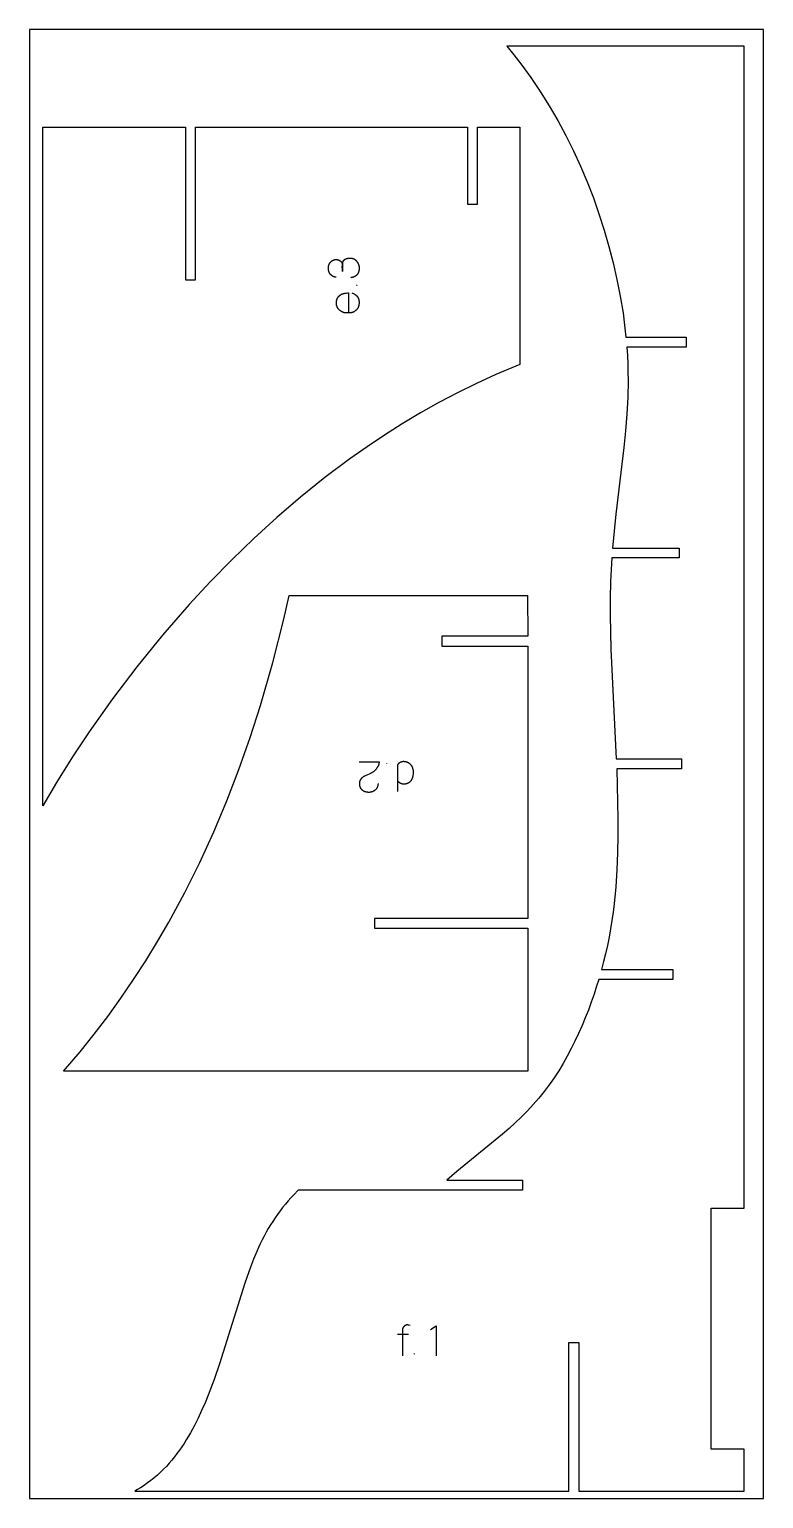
# Model space of a CAD drawing. Header units: millimetres. Extents: x 1718 to 33616, y 5029 to 7469.
# Drawn here: x 28705 to 29925, y 5029 to 7469 of the extents above; entities that cross this region are included whole.
import ezdxf

# ---------------------------------------------------------------- set-up
doc = ezdxf.new("R2010")
doc.units = ezdxf.units.MM
for name, color, linetype, true_color in [('ZZ_CORTE', 1, 'Continuous', 0xff0000), ('ZZ_GRABADO', 98, 'Continuous', 0x005600), ('ZZ_PANEL', 18, 'Continuous', 0x000000)]:
    doc.layers.add(name, color=color, linetype=linetype, true_color=true_color)

msp = doc.modelspace()

# ---------------------------------------------------------------- linework, layer by layer
at = {"layer": 'ZZ_CORTE'}
for points in [[(28880, 5041.4), (29110, 5041.4), (29601.4, 5041.4), (29601.4, 5288.4), (29617.9, 5288.4), (29617.9, 5041.4), (29662.9, 5041.4), (29892.9, 5041.4), (29892.9, 5111.4), (29837.9, 5111.4), (29837.9, 5511.4), (29892.9, 5511.4), (29892.9, 7441.4), (29498.2, 7441.4)], [(29498.2, 7441.4), (29510, 7426.8), (29521.5, 7412), (29538.1, 7389.2), (29553.9, 7366), (29568.9, 7342.1), (29583.2, 7317.8), (29596.6, 7293), (29609.3, 7267.7), (29621, 7242), (29632, 7216), (29642.1, 7189.6), (29651.5, 7162.9), (29660.1, 7136), (29667.9, 7108.9), (29675, 7081.5), (29681.3, 7054), (29686.8, 7026.3), (29691.4, 6998.5), (29694.1, 6978.2), (29696.3, 6957.9)], [(28727.2, 6179.9), (28727.2, 7307.1), (28964.5, 7307.1), (28964.5, 7053.2), (28981, 7053.2), (28981, 7307.1), (29433.1, 7307.1), (29433.1, 7178.9), (29449.6, 7178.9), (29449.6, 7307.1), (29519.9, 7307.1), (29519.9, 6912.9)], [(29696.3, 6957.9), (29796.6, 6957.9), (29796.6, 6941.4), (29697.7, 6941.4)], [(29697.7, 6941.4), (29698.6, 6927.6), (29699.2, 6913.8), (29699.6, 6900), (29699.7, 6886.2), (29699.2, 6858.2), (29697.9, 6830.2), (29695.7, 6802.4), (29693, 6774.6), (29679.7, 6663.9), (29674, 6607.9)], [(29519.9, 6912.9), (29480.1, 6896.1), (29448.1, 6881.3), (29416.5, 6865.8), (29385.4, 6849.4), (29354.8, 6832.3), (29324.7, 6814.3), (29295.2, 6795.6), (29266.2, 6776.2), (29237.7, 6756.1), (29196, 6724.9), (29155.6, 6692.3), (29116.3, 6658.6), (29078.2, 6623.9), (29041.2, 6588.2), (29005.4, 6551.6), (28970.7, 6514.2), (28926.2, 6463.1), (28883.6, 6410.8), (28843, 6357.2), (28804.3, 6302.6), (28776.6, 6260.9), (28750, 6218.4), (28727.2, 6179.9)], [(29672.8, 6591.4), (29670.7, 6552.4), (29670.1, 6524.3), (29670.1, 6496.2), (29671.4, 6439.9), (29680.3, 6257.9)], [(29674, 6607.9), (29784.8, 6607.9), (29784.8, 6591.4), (29672.8, 6591.4)], [(28761.9, 5739.1), (28789.4, 5771.3), (28812.7, 5800.4), (28835.3, 5830), (28857.2, 5860.3), (28878.2, 5891.1), (28898.5, 5922.4), (28918, 5954.2), (28936.7, 5986.4), (28963.3, 6035.6), (28988.2, 6085.7), (29011.5, 6136.5), (29033.2, 6188.1), (29053.3, 6240.2), (29071.9, 6293), (29089, 6346.2), (29109.5, 6417.8), (29127.8, 6490), (29136.7, 6529.1)], [(29136.7, 6529.1), (29532.9, 6529.1), (29533, 6461.4), (29390.3, 6461.4), (29390.3, 6444.9), (29533, 6444.9), (29533.3, 5992.9), (29278.7, 5992.9), (29278.7, 5976.4), (29533.3, 5976.4), (29533.4, 5739.1), (28761.9, 5739.1)], [(29680.3, 6257.9), (29788.6, 6257.9), (29788.6, 6241.4), (29681, 6241.4)], [(29681, 6241.4), (29683, 6158), (29683, 6129.8), (29682.5, 6101.6), (29681.3, 6073.4), (29679.4, 6045.2), (29676.7, 6017.2), (29675, 6003.2), (29673, 5989.3), (29670.8, 5975.4), (29668.2, 5961.6), (29665.5, 5947.8), (29662.4, 5934.1), (29659.2, 5921), (29655.8, 5907.9)], [(29655.8, 5907.9), (29774, 5907.9), (29774, 5891.4), (29651.1, 5891.4)], [(29651.1, 5891.4), (29647.6, 5880.1), (29643.3, 5866.8), (29638.7, 5853.7), (29633.8, 5840.6), (29628.7, 5827.6), (29623.3, 5814.7), (29617.6, 5801.9), (29611.6, 5789.2), (29605.4, 5776.6), (29598.8, 5764.2), (29591.8, 5752), (29584.5, 5739.9), (29576.8, 5728.1), (29568.7, 5716.5), (29560.2, 5705.2), (29551.3, 5694.2), (29542.1, 5683.5), (29532.5, 5673.2), (29522.6, 5663.1), (29512.4, 5653.3), (29502, 5643.8), (29491.4, 5634.6), (29415.2, 5572.5), (29406.9, 5565.3), (29398.6, 5557.9)], [(29151.5, 5541.4), (29144.3, 5534), (29139.6, 5528.8), (29134.9, 5523.5), (29130.4, 5518.1), (29125.9, 5512.6), (29121.6, 5507), (29117.5, 5501.3), (29113.4, 5495.5), (29109.5, 5489.7), (29105.7, 5483.7), (29102, 5477.6), (29098.5, 5471.5), (29095.1, 5465.3), (29091.9, 5459), (29088.7, 5452.6), (29085.7, 5446.2), (29082.8, 5439.8), (29077.4, 5426.7), (29072.3, 5413.5), (29062.9, 5386.8), (29021, 5253.1), (29011.9, 5226.8), (29002.1, 5200.9), (28996.9, 5188.2), (28991.3, 5175.5), (28985.5, 5163), (28979.3, 5150.7), (28972.8, 5138.6), (28969.3, 5132.7), (28965.8, 5126.8), (28962.1, 5121), (28958.3, 5115.2), (28954.4, 5109.6), (28950.3, 5104), (28946.1, 5098.5), (28941.8, 5093.2), (28937.3, 5088), (28932.7, 5082.8), (28927.8, 5077.9), (28922.8, 5073), (28917.7, 5068.3), (28912.4, 5063.8), (28907, 5059.4), (28901.4, 5055.2), (28895.7, 5051.2), (28889.8, 5047.3), (28884.9, 5044.3), (28880, 5041.4)], [(29398.6, 5557.9), (29524.2, 5557.9), (29524.2, 5541.4), (29381.5, 5541.4), (29151.5, 5541.4)]]:
    msp.add_lwpolyline(points, dxfattribs=at)
at = {"layer": 'ZZ_GRABADO'}
for points in [[(29214.8, 7057.5), (29214, 7057.6), (29213.2, 7057.8), (29212.5, 7058), (29211.8, 7058.2), (29211.2, 7058.4), (29210.9, 7058.5), (29210.6, 7058.6), (29210.4, 7058.7), (29210.1, 7058.8), (29209.9, 7058.9), (29209.7, 7059), (29209.2, 7059.3), (29208.7, 7059.5), (29208.3, 7059.8), (29208.1, 7059.9), (29207.8, 7060.1), (29207.6, 7060.2), (29207.4, 7060.4), (29207.2, 7060.5), (29207, 7060.7), (29206.8, 7060.9), (29206.6, 7061), (29206.5, 7061.2), (29206.3, 7061.4), (29206.1, 7061.5), (29205.9, 7061.7), (29205.7, 7061.9), (29205.6, 7062.1), (29205.4, 7062.2), (29205.3, 7062.4), (29205.1, 7062.6), (29204.9, 7062.8), (29204.8, 7063), (29204.6, 7063.2), (29204.5, 7063.4), (29204.4, 7063.6), (29204.2, 7063.8), (29204.1, 7064), (29204, 7064.3), (29203.9, 7064.5), (29203.7, 7064.7), (29203.6, 7064.9), (29203.5, 7065.1), (29203.4, 7065.4), (29203.3, 7065.6), (29203.2, 7065.8), (29203.1, 7066.1), (29203, 7066.3), (29202.9, 7066.6), (29202.8, 7066.8), (29202.7, 7067.3), (29202.5, 7067.8), (29202.4, 7068.4), (29202.3, 7068.9), (29202.2, 7069.4), (29202.1, 7070), (29202, 7070.6), (29202, 7071.2), (29202, 7071.8), (29201.9, 7072.4), (29201.9, 7073), (29201.9, 7073.4), (29201.9, 7073.7), (29202, 7074), (29202, 7074.4), (29202, 7074.7), (29202, 7075.1), (29202.1, 7075.4), (29202.1, 7075.7), (29202.2, 7076), (29202.3, 7076.4), (29202.3, 7076.7), (29202.4, 7077), (29202.5, 7077.3), (29202.6, 7077.6), (29202.7, 7077.9), (29202.8, 7078.2), (29202.9, 7078.5), (29203, 7078.8), (29203.2, 7079.1), (29203.3, 7079.4), (29203.4, 7079.7), (29203.6, 7080), (29203.7, 7080.3), (29203.9, 7080.6), (29204.1, 7080.8), (29204.2, 7081.1), (29204.4, 7081.4), (29204.6, 7081.6), (29204.8, 7081.9), (29205, 7082.2), (29205.2, 7082.4), (29205.4, 7082.7), (29205.7, 7082.9), (29205.9, 7083.2), (29206.1, 7083.4), (29206.4, 7083.7), (29206.6, 7083.9), (29206.9, 7084.1), (29207.1, 7084.3), (29207.4, 7084.5), (29207.6, 7084.7), (29207.9, 7084.9), (29208.2, 7085.1), (29208.4, 7085.3), (29208.7, 7085.4), (29209, 7085.6), (29209.3, 7085.7), (29209.6, 7085.9), (29209.9, 7086), (29210.1, 7086.1), (29210.4, 7086.2), (29210.7, 7086.3), (29211, 7086.4), (29211.4, 7086.5), (29211.7, 7086.6), (29212, 7086.7), (29212.3, 7086.7), (29212.6, 7086.8), (29213, 7086.8), (29213.3, 7086.9), (29213.6, 7086.9), (29214, 7086.9), (29214.3, 7086.9), (29214.6, 7086.9), (29215.1, 7086.9), (29215.5, 7086.9), (29216, 7086.9), (29216.4, 7086.8), (29216.8, 7086.8), (29217, 7086.7), (29217.2, 7086.7), (29217.4, 7086.7), (29217.6, 7086.6), (29217.8, 7086.6), (29218, 7086.5), (29218.2, 7086.5), (29218.4, 7086.4), (29218.6, 7086.3), (29218.8, 7086.3), (29219, 7086.2), (29219.2, 7086.1), (29219.4, 7086.1), (29219.5, 7086), (29219.7, 7085.9), (29219.9, 7085.8), (29220.1, 7085.7), (29220.2, 7085.6), (29220.4, 7085.5), (29220.6, 7085.4), (29220.7, 7085.3), (29220.9, 7085.2), (29221.1, 7085.1), (29221.2, 7085), (29221.4, 7084.9), (29221.5, 7084.8), (29221.7, 7084.7), (29221.8, 7084.5), (29222, 7084.4), (29222.1, 7084.3), (29222.3, 7084.1), (29222.4, 7084), (29222.6, 7083.9), (29222.7, 7083.7), (29222.8, 7083.6), (29223, 7083.4), (29223.1, 7083.2), (29223.2, 7083.1), (29223.4, 7082.9), (29223.5, 7082.8), (29223.7, 7082.4), (29224, 7082.1), (29224.2, 7081.7), (29224.4, 7081.3), (29224.7, 7080.9), (29224.9, 7080.5), (29225.1, 7080.1)], [(29225.1, 7067.2), (29225.1, 7070.8), (29225, 7074.1), (29225, 7075.1), (29225, 7076.1), (29225.1, 7077), (29225.2, 7077.9), (29225.2, 7078.8), (29225.3, 7079.6), (29225.4, 7080.3), (29225.6, 7081.1), (29225.6, 7081.4), (29225.7, 7081.7), (29225.8, 7082.1), (29225.9, 7082.4), (29226, 7082.7), (29226, 7083), (29226.1, 7083.3), (29226.2, 7083.6), (29226.3, 7083.8), (29226.4, 7084.1), (29226.6, 7084.3), (29226.7, 7084.6), (29226.8, 7084.8), (29226.9, 7084.9), (29226.9, 7085), (29227, 7085.1), (29227.1, 7085.2), (29227.1, 7085.3), (29227.3, 7085.5), (29227.4, 7085.6), (29227.5, 7085.8), (29227.6, 7085.9), (29227.7, 7086), (29227.8, 7086.1), (29227.9, 7086.2), (29228, 7086.4), (29228.1, 7086.5), (29228.2, 7086.6), (29228.4, 7086.7), (29228.5, 7086.8), (29228.6, 7086.9), (29228.8, 7087), (29228.9, 7087.1), (29229, 7087.2), (29229.2, 7087.3), (29229.3, 7087.4), (29229.4, 7087.5), (29229.6, 7087.6), (29229.7, 7087.7), (29229.9, 7087.7), (29230.1, 7087.8), (29230.2, 7087.9), (29230.5, 7088.1), (29230.9, 7088.2), (29231.2, 7088.3), (29231.6, 7088.5), (29232, 7088.6), (29232.3, 7088.7), (29232.7, 7088.8), (29233.1, 7088.9), (29233.6, 7089), (29234, 7089.1), (29234.4, 7089.2), (29234.9, 7089.2), (29235.4, 7089.3), (29235.8, 7089.3), (29236.3, 7089.4), (29236.8, 7089.4), (29237.8, 7089.5), (29238.9, 7089.5), (29239.3, 7089.5), (29239.6, 7089.4), (29240, 7089.4), (29240.3, 7089.4), (29240.7, 7089.3), (29241, 7089.2), (29241.4, 7089.2), (29241.7, 7089.1), (29242.1, 7089), (29242.4, 7088.9), (29242.7, 7088.8), (29243, 7088.7), (29243.4, 7088.5), (29243.7, 7088.4), (29244, 7088.2), (29244.3, 7088.1), (29244.6, 7087.9), (29244.9, 7087.7), (29245.3, 7087.5), (29245.6, 7087.3), (29245.9, 7087.1), (29246.2, 7086.9), (29246.4, 7086.6), (29246.7, 7086.4), (29247, 7086.1), (29247.3, 7085.8), (29247.6, 7085.6), (29247.9, 7085.3), (29248.1, 7085), (29248.4, 7084.7), (29248.7, 7084.3), (29248.9, 7084), (29249.2, 7083.7), (29249.4, 7083.4), (29249.7, 7083), (29249.9, 7082.7), (29250.1, 7082.4), (29250.3, 7082.1), (29250.5, 7081.7), (29250.7, 7081.4), (29250.9, 7081), (29251.1, 7080.7), (29251.2, 7080.4), (29251.4, 7080), (29251.5, 7079.7), (29251.7, 7079.3), (29251.8, 7079), (29251.9, 7078.6), (29252.1, 7078.3), (29252.2, 7077.9), (29252.3, 7077.6), (29252.4, 7077.2), (29252.5, 7076.9), (29252.6, 7076.5), (29252.6, 7076.1), (29252.7, 7075.8), (29252.8, 7075.4), (29252.8, 7075), (29252.9, 7074.7), (29252.9, 7074.3), (29252.9, 7073.9), (29252.9, 7073.5), (29252.9, 7073.2), (29252.9, 7072.8), (29252.9, 7071.9), (29252.9, 7071.1), (29252.9, 7070.7), (29252.8, 7070.3), (29252.8, 7069.9), (29252.7, 7069.5), (29252.7, 7069.1), (29252.6, 7068.7), (29252.5, 7068.3), (29252.5, 7068), (29252.4, 7067.6), (29252.3, 7067.3), (29252.2, 7066.9), (29252.1, 7066.6), (29252, 7066.2), (29251.9, 7065.9), (29251.7, 7065.6), (29251.6, 7065.2), (29251.5, 7064.9), (29251.3, 7064.6), (29251.2, 7064.3), (29251, 7064), (29250.8, 7063.7), (29250.7, 7063.4), (29250.5, 7063.2), (29250.3, 7062.9), (29250.1, 7062.6), (29249.9, 7062.3), (29249.7, 7062.1), (29249.5, 7061.8), (29249.3, 7061.6), (29249, 7061.3), (29248.8, 7061.1), (29248.6, 7060.9), (29248.3, 7060.7), (29248.1, 7060.4), (29247.8, 7060.2), (29247.5, 7060), (29247.3, 7059.8), (29247, 7059.6), (29246.7, 7059.4), (29246.4, 7059.3), (29246.1, 7059.1), (29245.8, 7058.9), (29245.5, 7058.8), (29245.1, 7058.6), (29244.8, 7058.4), (29244.5, 7058.3), (29244.1, 7058.2), (29243.8, 7058), (29243.4, 7057.9), (29243.1, 7057.8), (29242.7, 7057.6), (29242.3, 7057.5), (29241.9, 7057.4), (29241.6, 7057.3), (29241.2, 7057.2), (29240.8, 7057.1), (29239.9, 7057), (29239.1, 7056.8)], [(29225.1, 7080.1), (29225.1, 7067.2)], [(29241, 7031.5), (29242.2, 7031), (29243.4, 7030.4), (29244.7, 7029.8), (29245.9, 7029.2), (29246.2, 7029), (29246.6, 7028.8), (29246.9, 7028.6), (29247.2, 7028.4), (29247.4, 7028.2), (29247.7, 7028), (29248, 7027.8), (29248.3, 7027.5), (29248.6, 7027.2), (29248.8, 7027), (29249.1, 7026.7), (29249.4, 7026.4), (29249.6, 7026.1), (29249.9, 7025.8), (29250.1, 7025.4), (29250.4, 7025.1), (29250.6, 7024.7), (29250.8, 7024.4), (29251, 7024), (29251.2, 7023.6), (29251.4, 7023.3), (29251.6, 7022.9), (29251.7, 7022.5), (29251.9, 7022.1), (29252, 7021.6), (29252.2, 7021.2), (29252.3, 7020.8), (29252.4, 7020.3), (29252.5, 7019.9), (29252.6, 7019.4), (29252.6, 7019), (29252.7, 7018.5), (29252.8, 7018), (29252.8, 7017.6), (29252.8, 7017.1), (29252.9, 7016.6), (29252.9, 7016.1), (29252.9, 7015.7), (29252.9, 7015.2), (29252.9, 7014.7), (29252.8, 7014.2), (29252.8, 7013.8), (29252.8, 7013.3), (29252.7, 7012.8), (29252.7, 7012.4), (29252.6, 7011.9), (29252.5, 7011.4), (29252.5, 7011), (29252.4, 7010.5), (29252.3, 7010), (29252.1, 7009.6), (29252, 7009.1), (29251.9, 7008.7), (29251.7, 7008.3), (29251.5, 7007.9), (29251.3, 7007.4), (29251.1, 7007), (29250.9, 7006.6), (29250.7, 7006.2), (29250.4, 7005.8), (29250.2, 7005.5), (29249.9, 7005.1), (29249.6, 7004.7), (29249.3, 7004.4), (29249, 7004), (29248.7, 7003.7), (29248.4, 7003.3), (29248.1, 7003), (29247.7, 7002.7), (29247.4, 7002.4), (29247.1, 7002.1), (29246.7, 7001.8), (29246.4, 7001.6), (29246, 7001.3), (29245.7, 7001.1), (29245.3, 7000.8), (29245, 7000.6), (29244.6, 7000.4), (29244.2, 7000.2), (29243.9, 7000), (29243.5, 6999.8), (29243.1, 6999.7), (29242.7, 6999.5), (29242.3, 6999.4), (29241.9, 6999.2), (29241.5, 6999.1), (29241.1, 6999), (29240.7, 6998.9), (29240.2, 6998.8), (29239.8, 6998.7), (29239.4, 6998.6), (29238.9, 6998.5), (29238.5, 6998.5), (29238, 6998.4), (29237.6, 6998.4), (29237.1, 6998.4), (29233.6, 6998.3), (29232, 6998.3), (29230.5, 6998.3), (29230.3, 6998.3), (29230.1, 6998.3), (29230, 6998.3), (29229.8, 6998.3), (29229.6, 6998.4), (29229.4, 6998.4), (29229.2, 6998.4), (29229, 6998.5), (29228.8, 6998.5), (29228.6, 6998.6), (29228.2, 6998.7), (29227.8, 6998.8), (29227.3, 6998.9), (29226.9, 6999.1), (29226.5, 6999.3), (29226, 6999.5), (29225.5, 6999.7), (29225.1, 6999.9), (29224.6, 7000.2), (29224.1, 7000.4), (29223.6, 7000.7), (29223.1, 7001), (29222.6, 7001.3), (29222.1, 7001.6), (29221.7, 7001.9), (29221.2, 7002.2), (29220.8, 7002.5), (29220.4, 7002.8), (29220.1, 7003.2), (29219.7, 7003.5), (29219.4, 7003.8), (29219.1, 7004.1), (29218.8, 7004.4), (29218.6, 7004.6), (29218.5, 7004.8), (29218.4, 7004.9), (29218.2, 7005.1), (29218.1, 7005.3), (29218, 7005.4), (29217.9, 7005.6), (29217.8, 7005.8), (29217.5, 7006.1), (29217.3, 7006.4), (29217.1, 7006.8), (29217, 7007.1), (29216.8, 7007.5), (29216.6, 7007.8), (29216.5, 7008.2), (29216.3, 7008.6), (29216.2, 7008.9), (29216.1, 7009.3), (29215.9, 7009.7), (29215.8, 7010.1), (29215.7, 7010.5), (29215.6, 7010.9), (29215.6, 7011.3), (29215.5, 7011.7), (29215.4, 7012.1), (29215.4, 7012.5), (29215.3, 7012.9), (29215.3, 7013.3), (29215.3, 7013.7), (29215.2, 7014.1), (29215.2, 7014.5), (29215.2, 7014.9), (29215.2, 7015.3), (29215.2, 7015.7), (29215.3, 7016.1), (29215.3, 7016.5), (29215.3, 7016.9), (29215.4, 7017.4), (29215.4, 7017.8), (29215.5, 7018.2), (29215.6, 7018.6), (29215.6, 7019), (29215.7, 7019.4), (29215.8, 7019.8), (29215.9, 7020.2), (29216.1, 7020.6), (29216.2, 7021), (29216.3, 7021.3), (29216.5, 7021.7), (29216.7, 7022.1), (29216.8, 7022.5), (29217, 7022.8), (29217.2, 7023.2), (29217.4, 7023.5), (29217.6, 7023.9), (29217.8, 7024.2), (29218.1, 7024.6), (29218.3, 7024.9), (29218.5, 7025.2), (29218.8, 7025.5), (29219, 7025.8), (29219.3, 7026.1), (29219.6, 7026.4), (29219.8, 7026.7), (29220.1, 7027), (29220.4, 7027.2), (29220.7, 7027.5), (29221, 7027.7), (29221.3, 7027.9), (29221.6, 7028.2), (29221.9, 7028.4), (29222.3, 7028.6), (29222.6, 7028.8), (29222.9, 7028.9), (29223.3, 7029.1), (29223.6, 7029.3), (29224, 7029.5), (29224.3, 7029.6), (29224.7, 7029.8), (29225, 7029.9), (29225.4, 7030), (29225.8, 7030.2), (29226.2, 7030.3), (29226.6, 7030.4), (29226.9, 7030.5), (29227.3, 7030.6), (29227.7, 7030.7), (29228.2, 7030.8), (29229, 7031), (29229.9, 7031.2), (29231.6, 7031.4), (29233.5, 7031.7), (29235.5, 7031.9)], [(29235.5, 7031.9), (29235.5, 6998.4)], [(29249.6, 7043.9), (29248.5, 7043.9)], [(29252.9, 6252.9), (29286.4, 6252.9)], [(29286.4, 6252.9), (29286.4, 6252.8), (29286.4, 6252.8), (29286.4, 6252.8), (29286.4, 6252.8), (29286.4, 6252.8), (29286.4, 6252.8), (29286.4, 6252.8), (29286.4, 6252.8), (29286.4, 6252.8), (29286.4, 6252.8), (29286.4, 6252.8), (29286.4, 6252.8), (29286.3, 6252.8), (29286.3, 6252.7), (29286.3, 6252.7), (29286.3, 6252.7), (29286.3, 6252.7), (29286.3, 6252.7), (29286.3, 6252.7), (29286.3, 6252.6), (29286.3, 6252.6), (29286.3, 6252.6), (29286.3, 6252.6), (29286.3, 6252.5), (29286.3, 6252.5), (29286.3, 6252.5), (29286.3, 6252.4), (29286.2, 6252.4), (29286.2, 6252.3), (29286.2, 6252.2), (29286.2, 6252.1), (29286.2, 6252.1), (29286.2, 6252), (29286.2, 6251.9), (29286.2, 6251.9), (29286.2, 6251.8), (29286.2, 6251.8), (29286.2, 6251.7), (29286.2, 6251.5), (29286.2, 6251.4), (29286.1, 6251.2), (29286.1, 6250.9), (29285.9, 6250), (29285.6, 6248.9), (29285.5, 6248.7), (29285.5, 6248.4), (29285.4, 6248.1), (29285.3, 6247.8), (29285.2, 6247.5), (29285.1, 6247.2), (29284.9, 6246.9), (29284.8, 6246.6), (29284.7, 6246.3), (29284.6, 6246.1), (29284.4, 6245.8), (29284.3, 6245.5), (29284, 6244.9), (29283.6, 6244.4), (29283.3, 6243.8), (29282.9, 6243.2), (29282.5, 6242.6), (29282, 6242), (29281.6, 6241.4), (29281.1, 6240.8), (29280.5, 6240.2), (29280, 6239.6), (29279.4, 6239), (29278.9, 6238.4), (29278.3, 6237.9), (29277.8, 6237.3), (29277.2, 6236.9), (29276.6, 6236.4), (29276.1, 6236), (29275.8, 6235.8), (29275.6, 6235.6), (29274.5, 6234.9), (29274, 6234.6), (29273.5, 6234.3), (29273, 6234), (29272.5, 6233.8), (29272.1, 6233.5), (29271.6, 6233.3), (29269.6, 6232.5), (29267.1, 6231.4), (29265.6, 6230.8), (29264.3, 6230.2), (29263, 6229.6), (29261.7, 6228.9), (29261.1, 6228.5), (29260.4, 6228.2), (29259.8, 6227.8), (29259.3, 6227.4), (29258.7, 6226.9), (29258.1, 6226.5), (29257.5, 6226), (29257, 6225.5), (29256.7, 6225.3), (29256.5, 6225), (29256.2, 6224.8), (29256, 6224.5), (29255.8, 6224.2), (29255.6, 6224), (29255.4, 6223.7), (29255.2, 6223.4), (29255, 6223.2), (29254.8, 6222.9), (29254.7, 6222.6), (29254.5, 6222.4), (29254.4, 6222.1), (29254.3, 6222), (29254.3, 6221.8), (29254.2, 6221.7), (29254.1, 6221.5), (29254.1, 6221.4), (29254, 6221.3), (29253.9, 6221), (29253.9, 6220.7), (29253.8, 6220.4), (29253.7, 6220.1), (29253.6, 6219.8), (29253.6, 6219.5), (29253.5, 6219.2), (29253.5, 6218.9), (29253.4, 6218.6), (29253.4, 6218.2), (29253.3, 6217.9), (29253.3, 6217.6), (29253.3, 6217.3), (29253.3, 6216.9), (29253.3, 6216.6), (29253.3, 6216.2), (29253.3, 6215.9), (29253.3, 6215.5), (29253.3, 6215.2), (29253.3, 6214.9), (29253.4, 6214.5), (29253.4, 6214.2), (29253.5, 6213.8), (29253.5, 6213.5), (29253.6, 6213.2), (29253.7, 6212.9), (29253.8, 6212.5), (29253.9, 6212.2), (29254, 6211.9), (29254.1, 6211.6), (29254.2, 6211.2), (29254.3, 6210.9), (29254.4, 6210.6), (29254.6, 6210.3), (29254.7, 6210), (29254.9, 6209.7), (29255.1, 6209.4), (29255.3, 6209.1), (29255.4, 6208.8), (29255.6, 6208.6), (29255.8, 6208.3), (29256.1, 6208), (29256.3, 6207.8), (29256.5, 6207.5), (29256.7, 6207.2), (29257, 6207), (29257.2, 6206.8), (29257.5, 6206.5), (29257.8, 6206.3), (29258.1, 6206.1), (29258.3, 6205.8), (29258.6, 6205.6), (29258.9, 6205.4), (29259.1, 6205.2), (29259.4, 6205.1), (29259.7, 6204.9), (29260, 6204.7), (29260.2, 6204.6), (29260.5, 6204.4), (29260.8, 6204.3), (29261.1, 6204.2), (29261.4, 6204), (29261.6, 6203.9), (29261.9, 6203.8), (29262.5, 6203.6), (29263.1, 6203.5), (29263.7, 6203.3), (29264.3, 6203.2), (29264.9, 6203.1), (29265.5, 6202.9), (29266.1, 6202.9), (29266.7, 6202.8), (29267.3, 6202.7), (29268, 6202.7), (29268.6, 6202.7), (29269.2, 6202.6), (29269.8, 6202.7), (29270.4, 6202.7), (29271, 6202.7), (29271.6, 6202.8), (29271.9, 6202.8), (29272.2, 6202.9), (29272.5, 6202.9), (29272.8, 6203), (29273.1, 6203), (29273.4, 6203.1), (29273.7, 6203.2), (29274, 6203.3), (29274.3, 6203.4), (29274.6, 6203.5), (29274.9, 6203.6), (29275.2, 6203.7), (29275.5, 6203.8), (29275.8, 6204), (29276.1, 6204.1), (29276.4, 6204.3), (29277, 6204.6), (29277.6, 6204.9), (29278.2, 6205.2), (29278.8, 6205.5), (29279.3, 6205.9), (29279.8, 6206.2), (29280, 6206.4), (29280.2, 6206.6), (29280.5, 6206.8), (29280.7, 6207), (29280.9, 6207.1), (29281.1, 6207.3), (29281.3, 6207.5), (29281.5, 6207.7), (29281.7, 6207.9), (29281.9, 6208.2), (29282.1, 6208.4), (29282.2, 6208.6), (29282.4, 6208.8), (29282.6, 6209.1), (29282.7, 6209.3), (29282.9, 6209.6), (29283, 6209.9), (29283.2, 6210.1), (29283.3, 6210.4), (29283.5, 6210.7), (29283.6, 6211), (29283.7, 6211.3), (29283.8, 6211.6), (29284, 6211.9), (29284.1, 6212.3), (29284.2, 6212.6), (29284.4, 6213.4), (29284.6, 6214.2), (29284.8, 6215.1), (29285, 6216.1), (29285.2, 6217.1)], [(29298.3, 6250.3), (29298.3, 6249.3)], [(29317.2, 6248.1), (29317.5, 6248.5), (29317.7, 6248.8), (29317.9, 6249.1), (29318.1, 6249.4), (29318.3, 6249.7), (29318.6, 6250), (29318.8, 6250.3), (29319, 6250.6), (29319.3, 6250.8), (29319.5, 6251.1), (29319.8, 6251.3), (29320.1, 6251.5), (29320.2, 6251.6), (29320.3, 6251.7), (29320.5, 6251.8), (29320.6, 6251.9), (29320.8, 6252), (29320.9, 6252.1), (29321, 6252.2), (29321.2, 6252.3), (29321.3, 6252.4), (29321.5, 6252.5), (29321.6, 6252.6), (29321.8, 6252.6), (29321.9, 6252.7), (29322.1, 6252.8), (29322.3, 6252.8), (29322.4, 6252.9), (29322.6, 6253), (29322.7, 6253), (29322.9, 6253.1), (29323.1, 6253.1), (29323.2, 6253.2), (29323.4, 6253.3), (29323.7, 6253.3), (29324.1, 6253.4), (29324.4, 6253.5), (29324.8, 6253.6), (29325.1, 6253.6), (29325.5, 6253.6), (29325.9, 6253.7), (29326.2, 6253.7), (29326.6, 6253.7), (29327.1, 6253.7), (29327.5, 6253.7), (29328, 6253.6), (29328.4, 6253.6), (29328.9, 6253.6), (29329.3, 6253.5), (29329.7, 6253.4), (29330.1, 6253.3), (29330.5, 6253.3), (29330.9, 6253.2), (29331.3, 6253), (29331.7, 6252.9), (29332.1, 6252.8), (29332.5, 6252.6), (29332.9, 6252.5), (29333.3, 6252.3), (29333.6, 6252.1), (29334, 6251.9), (29334.4, 6251.7), (29334.7, 6251.5), (29335.1, 6251.3), (29335.4, 6251.1), (29335.7, 6250.8), (29336.1, 6250.6), (29336.4, 6250.3), (29336.7, 6250), (29337, 6249.8), (29337.3, 6249.5), (29337.6, 6249.2), (29337.9, 6248.8), (29338.2, 6248.5), (29338.5, 6248.2), (29338.8, 6247.8), (29339, 6247.5), (29339.3, 6247.2), (29339.5, 6246.8), (29339.7, 6246.5), (29340, 6246.2), (29340.2, 6245.8), (29340.4, 6245.4), (29340.6, 6245.1), (29340.7, 6244.7), (29340.9, 6244.3), (29341.1, 6244), (29341.3, 6243.6), (29341.4, 6243.2), (29341.5, 6242.8), (29341.7, 6242.4), (29341.8, 6242), (29341.9, 6241.6), (29342, 6241.2), (29342.1, 6240.8), (29342.2, 6240.4), (29342.3, 6240), (29342.4, 6239.5), (29342.5, 6239.1), (29342.5, 6238.7), (29342.6, 6238.2), (29342.6, 6237.8), (29342.7, 6237.3), (29342.7, 6236.9), (29342.7, 6236.4), (29342.7, 6235.9), (29342.7, 6235.5), (29342.7, 6234.5), (29342.7, 6233.5), (29342.6, 6232.5), (29342.5, 6231.6), (29342.4, 6230.7), (29342.3, 6229.8), (29342.1, 6228.9), (29342, 6228.5), (29341.9, 6228.1), (29341.8, 6227.7), (29341.7, 6227.2), (29341.5, 6226.8), (29341.4, 6226.4), (29341.3, 6226.1), (29341.1, 6225.7), (29341, 6225.3), (29340.8, 6224.9), (29340.7, 6224.5), (29340.5, 6224.2), (29340.3, 6223.8), (29340.1, 6223.5), (29340, 6223.1), (29339.8, 6222.8), (29339.6, 6222.4), (29339.4, 6222.1), (29339.1, 6221.7), (29338.8, 6221.3), (29338.6, 6221), (29338.3, 6220.6), (29338, 6220.3), (29337.7, 6220), (29337.4, 6219.6), (29337.1, 6219.3), (29336.8, 6219), (29336.5, 6218.8), (29336.2, 6218.5), (29335.8, 6218.2), (29335.5, 6218), (29335.2, 6217.8), (29334.8, 6217.6), (29334.4, 6217.4), (29334.1, 6217.2), (29333.7, 6217), (29333.3, 6216.8), (29332.9, 6216.7), (29332.5, 6216.5), (29332.1, 6216.4), (29331.7, 6216.3), (29331.3, 6216.2), (29330.8, 6216.1), (29330.4, 6216), (29330, 6215.9), (29329.5, 6215.9), (29329, 6215.8), (29328.6, 6215.8), (29328.1, 6215.8), (29327.6, 6215.8), (29327.2, 6215.8), (29326.8, 6215.8), (29326.5, 6215.8), (29326.1, 6215.9), (29325.7, 6215.9), (29325.4, 6216), (29325, 6216), (29324.6, 6216.1), (29324.3, 6216.2), (29323.9, 6216.3), (29323.6, 6216.4), (29323.2, 6216.5), (29322.9, 6216.6), (29322.6, 6216.7), (29322.2, 6216.9), (29321.9, 6217), (29321.6, 6217.2), (29321.3, 6217.4), (29321, 6217.5), (29320.7, 6217.7), (29320.3, 6217.9), (29320, 6218.2), (29319.7, 6218.4), (29319.5, 6218.6), (29319.2, 6218.8), (29318.9, 6219.1), (29318.6, 6219.4), (29318.3, 6219.6), (29318, 6219.9), (29317.8, 6220.2), (29317.5, 6220.5), (29317.2, 6220.8)], [(29317.2, 6203.3), (29317.2, 6248.1)], [(29316.9, 5302.6), (29335.2, 5302.6)], [(29337.8, 5316.7), (29334.9, 5317.5), (29334.4, 5317.7), (29334, 5317.7), (29333.9, 5317.8), (29333.8, 5317.8), (29333.7, 5317.8), (29333.7, 5317.8), (29333.6, 5317.8), (29333.6, 5317.8), (29333.6, 5317.8), (29333.6, 5317.8), (29333.6, 5317.8), (29333.4, 5317.8), (29333.2, 5317.8), (29333, 5317.8), (29332.8, 5317.8), (29332.6, 5317.8), (29332.4, 5317.7), (29332.2, 5317.7), (29332, 5317.7), (29331.8, 5317.6), (29331.6, 5317.6), (29331.4, 5317.5), (29331.2, 5317.5), (29331.1, 5317.4), (29330.9, 5317.3), (29330.7, 5317.3), (29330.5, 5317.2), (29330.3, 5317.1), (29330.1, 5317), (29329.9, 5316.9), (29329.7, 5316.8), (29329.6, 5316.7), (29329.4, 5316.6), (29329.2, 5316.5), (29329, 5316.4), (29328.8, 5316.3), (29328.7, 5316.1), (29328.5, 5316), (29328.3, 5315.9), (29328.1, 5315.7), (29328, 5315.6), (29327.8, 5315.4), (29327.6, 5315.3), (29327.4, 5315.1), (29327.3, 5315), (29327.1, 5314.8), (29327, 5314.6), (29326.8, 5314.5), (29326.7, 5314.3), (29326.5, 5314.1), (29326.4, 5314), (29326.3, 5313.8), (29326.2, 5313.6), (29326.1, 5313.5), (29325.9, 5313.3), (29325.8, 5313.1), (29325.7, 5312.9), (29325.6, 5312.8), (29325.6, 5312.6), (29325.5, 5312.4), (29325.4, 5312.2), (29325.3, 5312), (29325.3, 5311.9), (29325.2, 5311.7), (29325.1, 5311.5), (29325.1, 5311.3), (29325, 5311.1), (29325, 5310.9), (29325, 5310.7), (29324.9, 5310.5), (29324.9, 5310.3), (29324.9, 5310.1), (29324.9, 5309.9), (29324.9, 5309.7), (29324.9, 5309.5)], [(29324.9, 5309.5), (29324.9, 5266.4)], [(29371.3, 5309.9), (29380.7, 5316.4), (29380.7, 5266.4)], [(29344.7, 5268.9), (29344.7, 5270)]]:
    msp.add_lwpolyline(points, dxfattribs=at)
at = {"layer": 'ZZ_PANEL'}
msp.add_lwpolyline([(28705, 5029.2), (29925, 5029.2), (29925, 7469.2), (28705, 7469.2)], close=True, dxfattribs=at)

doc.saveas('drawing.dxf')
